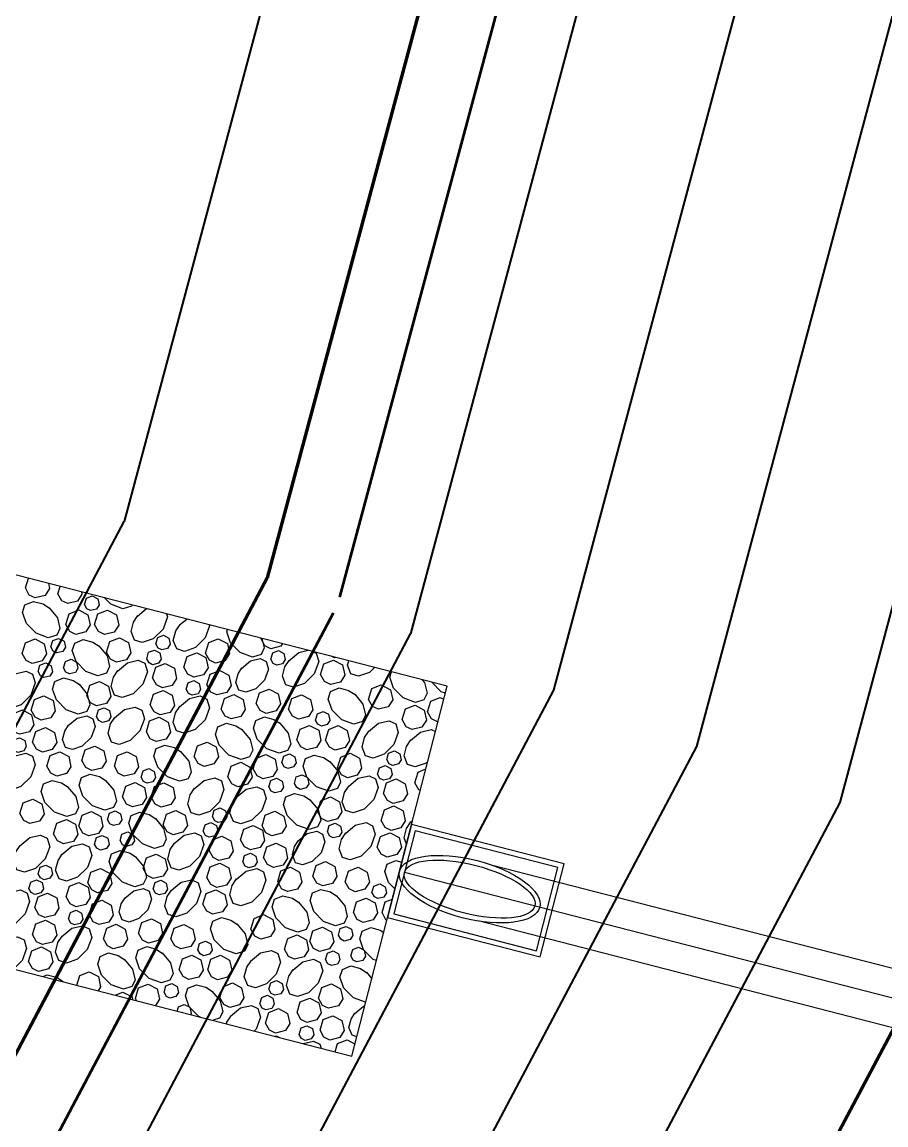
# Model space of a CAD drawing. Header units: feet. Extents: x 10084 to 13321, y 3329 to 8503.
# Drawn here: x 10661.24 to 10683.84, y 6608.97 to 6637.84 of the extents above; entities that cross this region are included whole.
import ezdxf

# ---------------------------------------------------------------- set-up
doc = ezdxf.new("R2010")
doc.units = ezdxf.units.FT
doc.header["$LTSCALE"] = 40
doc.header["$MEASUREMENT"] = 0
doc.linetypes.add('CENTERX2', pattern=[4, 2.5, -0.5, 0.5, -0.5])
doc.linetypes.add('DGN Style 3', pattern=[204.068222, 145.763016, -58.305206])
for name, color, linetype in [('INLET', 4, 'Continuous'), ('Level 1', 7, 'Continuous'), ('STORM', 2, 'Continuous'), ('storm CL', 7, 'CENTERX2')]:
    doc.layers.add(name, color=color, linetype=linetype)

msp = doc.modelspace()

# ---------------------------------------------------------------- linework, layer by layer
at = {"layer": 'INLET', "color": 5, "flags": 128}
for points in [[(10675.422, 6615.805), (10671.433, 6616.833), (10670.805, 6614.399), (10674.794, 6613.37)], [(10675.261, 6615.71), (10671.528, 6616.672), (10670.966, 6614.494), (10674.699, 6613.532)]]:
    msp.add_lwpolyline(points, close=True, dxfattribs=at)
at = {"layer": 'INLET', "color": 5}
for major_axis, ratio in [((-1.833, 0.473), 0.408128), ((-1.705, 0.44), 0.36366)]:
    msp.add_ellipse((10672.952, 6615.144), major_axis=major_axis, ratio=ratio, dxfattribs=at)
at = {"layer": 'Level 1', "color": 5, "linetype": 'Continuous', "lineweight": 40}
for p, q in [((10647.299, 6593.334), (10663.909, 6624.764)), ((10654.941, 6590.674), (10671.403, 6621.823)), ((10658.763, 6589.344), (10675.15, 6620.353)), ((10662.584, 6588.014), (10678.897, 6618.882)), ((10666.406, 6586.684), (10682.644, 6617.412))]:
    msp.add_line(p, q, dxfattribs=at)
at = {"layer": 'Level 1', "color": 5, "linetype": 'Continuous', "lineweight": 70}
for p, q in [((10651.12, 6592.004), (10667.656, 6623.294)), ((10670.227, 6585.354), (10686.391, 6615.941))]:
    msp.add_line(p, q, dxfattribs=at)
at = {"layer": 'Level 1', "color": 5, "linetype": 'DGN Style 3', "lineweight": 53}
msp.add_line((10652.853, 6591.088), (10669.389, 6622.378), dxfattribs=at)
at = {"layer": 'Level 1', "color": 5, "linetype": 'Continuous', "lineweight": 40, "flags": 128}
for points in [[(10682.644, 6617.412), (10694.439, 6661.434), (10699.866, 6690.961), (10707.614, 6746.626)], [(10674.913, 6665.837), (10663.909, 6624.764)], [(10682.724, 6664.076), (10671.403, 6621.823)], [(10675.15, 6620.353), (10686.629, 6663.195)], [(10678.897, 6618.882), (10690.534, 6662.315)]]:
    msp.add_lwpolyline(points, dxfattribs=at)
at = {"layer": 'Level 1', "color": 5, "linetype": 'Continuous', "lineweight": 70, "flags": 128}
msp.add_lwpolyline([(10678.818, 6664.956), (10667.656, 6623.294)], dxfattribs=at)
at = {"layer": 'Level 1', "color": 5, "linetype": 'DGN Style 3', "lineweight": 53, "flags": 128}
msp.add_lwpolyline([(10680.712, 6664.449), (10669.549, 6622.787)], dxfattribs=at)
at = {"layer": 'STORM', "color": 5}
for p, q in [((10692.393, 6610.906), (10673.581, 6615.756)), ((10692.004, 6609.457), (10673.207, 6614.303))]:
    msp.add_line(p, q, dxfattribs=at)
at = {"layer": 'STORM', "color": 5, "flags": 128}
msp.add_lwpolyline([(10653, 6625.45), (10650.504, 6615.766), (10669.871, 6610.774), (10672.367, 6620.458)], close=True, dxfattribs=at)
for points in [[(10661.326, 6623.028), (10661.404, 6623.283)], [(10661.928, 6623.149), (10661.957, 6623.014), (10661.843, 6622.831), (10661.585, 6622.767), (10661.429, 6622.843), (10661.326, 6623.028)], [(10662.173, 6622.878), (10662.232, 6623.07)], [(10662.791, 6622.926), (10662.805, 6622.864), (10662.69, 6622.681), (10662.433, 6622.617), (10662.276, 6622.693), (10662.173, 6622.878)], [(10662.874, 6622.592), (10662.925, 6622.76), (10663.076, 6622.819), (10663.218, 6622.743), (10663.253, 6622.584), (10663.185, 6622.474), (10663.03, 6622.436), (10662.936, 6622.481), (10662.874, 6622.592)], [(10664.118, 6622.584), (10664.103, 6622.553), (10663.879, 6622.485), (10663.562, 6622.6), (10663.392, 6622.771)], [(10661.946, 6622.508), (10662.162, 6622.248), (10662.228, 6621.966), (10662.147, 6621.795), (10661.923, 6621.726), (10661.605, 6621.841), (10661.352, 6622.097), (10661.252, 6622.383), (10661.314, 6622.584), (10661.539, 6622.674), (10661.788, 6622.61), (10661.958, 6622.499)], [(10664.261, 6622.291), (10664.496, 6622.487)], [(10662.387, 6622.074), (10662.472, 6622.354), (10662.722, 6622.452), (10662.96, 6622.326), (10663.019, 6622.06), (10662.904, 6621.878), (10662.646, 6621.813), (10662.49, 6621.889), (10662.387, 6622.074)], [(10663.136, 6622.07), (10663.221, 6622.349), (10663.471, 6622.448), (10663.709, 6622.322), (10663.767, 6622.056), (10663.653, 6621.873), (10663.395, 6621.809), (10663.239, 6621.885), (10663.136, 6622.07)], [(10665.017, 6622.352), (10665.043, 6622.268), (10664.928, 6621.95), (10664.672, 6621.697), (10664.385, 6621.597), (10664.185, 6621.66), (10664.095, 6621.884), (10664.159, 6622.133), (10664.271, 6622.303)], [(10665.363, 6622.061), (10665.548, 6622.215)], [(10666.137, 6622.064), (10666.145, 6622.038), (10666.03, 6621.72), (10665.774, 6621.467), (10665.487, 6621.367), (10665.287, 6621.43), (10665.197, 6621.654), (10665.261, 6621.903), (10665.372, 6622.073)], [(10667.515, 6621.708), (10667.574, 6621.46), (10667.492, 6621.289), (10667.268, 6621.22), (10666.95, 6621.335), (10666.697, 6621.591), (10666.598, 6621.878), (10666.617, 6621.94)], [(10661.244, 6621.315), (10661.329, 6621.594), (10661.579, 6621.692), (10661.817, 6621.566), (10661.876, 6621.301), (10661.761, 6621.118), (10661.503, 6621.054), (10661.347, 6621.13), (10661.244, 6621.315)], [(10661.994, 6621.483), (10662.045, 6621.65), (10662.195, 6621.709), (10662.337, 6621.633), (10662.373, 6621.474), (10662.304, 6621.365), (10662.149, 6621.326), (10662.056, 6621.372), (10661.994, 6621.483)], [(10663.247, 6621.511), (10663.463, 6621.252), (10663.53, 6620.969), (10663.448, 6620.798), (10663.224, 6620.729), (10662.906, 6620.844), (10662.653, 6621.1), (10662.553, 6621.387), (10662.616, 6621.587), (10662.84, 6621.678), (10663.089, 6621.613), (10663.259, 6621.502)], [(10663.451, 6621.346), (10663.537, 6621.625), (10663.787, 6621.723), (10664.025, 6621.598), (10664.083, 6621.332), (10663.969, 6621.149), (10663.711, 6621.085), (10663.555, 6621.161), (10663.452, 6621.346)], [(10664.738, 6621.561), (10664.789, 6621.729), (10664.94, 6621.788), (10665.082, 6621.712), (10665.117, 6621.553), (10665.049, 6621.443), (10664.894, 6621.404), (10664.8, 6621.45), (10664.738, 6621.561)], [(10666.038, 6621.322), (10666.123, 6621.602), (10666.374, 6621.7), (10666.612, 6621.574), (10666.67, 6621.308), (10666.555, 6621.125), (10666.298, 6621.061), (10666.142, 6621.137), (10666.038, 6621.322)], [(10667.491, 6621.697), (10667.496, 6621.713)], [(10668.052, 6621.57), (10668.008, 6621.5), (10667.751, 6621.436), (10667.595, 6621.512), (10667.492, 6621.697)], [(10664.5, 6621.176), (10664.551, 6621.343), (10664.701, 6621.402), (10664.843, 6621.327), (10664.879, 6621.167), (10664.81, 6621.058), (10664.655, 6621.019), (10664.562, 6621.065), (10664.5, 6621.176)], [(10665.473, 6620.952), (10665.559, 6621.232), (10665.809, 6621.33), (10666.046, 6621.204), (10666.105, 6620.938), (10665.991, 6620.756), (10665.733, 6620.692), (10665.577, 6620.768), (10665.474, 6620.952)], [(10667.748, 6621.161), (10667.799, 6621.328), (10667.949, 6621.387), (10668.091, 6621.312), (10668.127, 6621.152), (10668.058, 6621.043), (10667.903, 6621.004), (10667.809, 6621.05), (10667.748, 6621.161)], [(10668.837, 6621.368), (10668.932, 6621.323), (10669.001, 6621.099), (10668.886, 6620.781), (10668.63, 6620.527), (10668.344, 6620.428), (10668.143, 6620.49), (10668.053, 6620.715), (10668.117, 6620.963), (10668.228, 6621.133)], [(10668.219, 6621.121), (10668.479, 6621.338), (10668.727, 6621.396)], [(10661.656, 6620.841), (10661.708, 6621.009), (10661.858, 6621.068), (10662, 6620.992), (10662.035, 6620.833), (10661.967, 6620.723), (10661.812, 6620.685), (10661.718, 6620.73), (10661.656, 6620.841)], [(10662.322, 6620.935), (10662.373, 6621.103), (10662.523, 6621.162), (10662.666, 6621.086), (10662.701, 6620.927), (10662.633, 6620.817), (10662.478, 6620.779), (10662.384, 6620.824), (10662.322, 6620.935)], [(10663.736, 6620.854), (10663.996, 6621.07), (10664.279, 6621.137), (10664.45, 6621.055), (10664.519, 6620.831), (10664.403, 6620.513), (10664.148, 6620.26), (10663.861, 6620.16), (10663.661, 6620.223), (10663.57, 6620.447), (10663.635, 6620.696), (10663.746, 6620.865)], [(10664.653, 6620.673), (10664.738, 6620.953), (10664.988, 6621.051), (10665.226, 6620.925), (10665.284, 6620.659), (10665.17, 6620.476), (10664.912, 6620.412), (10664.756, 6620.488), (10664.653, 6620.673)], [(10666.982, 6620.922), (10667.216, 6621.117), (10667.47, 6621.177), (10667.624, 6621.104), (10667.686, 6620.902), (10667.583, 6620.616), (10667.352, 6620.388), (10667.094, 6620.298), (10666.914, 6620.354), (10666.832, 6620.556), (10666.89, 6620.78), (10666.991, 6620.933)], [(10669.052, 6620.761), (10669.137, 6621.041), (10669.388, 6621.139), (10669.625, 6621.013), (10669.684, 6620.747), (10669.569, 6620.564), (10669.311, 6620.5), (10669.155, 6620.576), (10669.052, 6620.761)], [(10669.453, 6621.209), (10669.415, 6621.2), (10669.332, 6621.24)], [(10670.464, 6620.948), (10670.332, 6620.818), (10670.046, 6620.718), (10669.846, 6620.78), (10669.755, 6621.005), (10669.786, 6621.123)], [(10660.801, 6620.566), (10661.062, 6620.783), (10661.344, 6620.849), (10661.515, 6620.767), (10661.584, 6620.544), (10661.469, 6620.225), (10661.213, 6619.972), (10660.926, 6619.873), (10660.726, 6619.935), (10660.635, 6620.16), (10660.7, 6620.408), (10660.811, 6620.578)], [(10666.076, 6620.489), (10666.161, 6620.769), (10666.411, 6620.867), (10666.648, 6620.741), (10666.707, 6620.475), (10666.593, 6620.293), (10666.335, 6620.228), (10666.179, 6620.304), (10666.076, 6620.489)], [(10671.711, 6620.627), (10671.771, 6620.555), (10671.837, 6620.273), (10671.756, 6620.102), (10671.532, 6620.033), (10671.214, 6620.148), (10670.96, 6620.404), (10670.861, 6620.69), (10670.906, 6620.834)], [(10662.73, 6620.507), (10662.946, 6620.247), (10663.012, 6619.965), (10662.931, 6619.794), (10662.707, 6619.725), (10662.389, 6619.84), (10662.136, 6620.096), (10662.036, 6620.383), (10662.098, 6620.583), (10662.323, 6620.673), (10662.572, 6620.609), (10662.741, 6620.498)], [(10662.93, 6620.202), (10663.015, 6620.481), (10663.266, 6620.58), (10663.503, 6620.454), (10663.562, 6620.188), (10663.447, 6620.005), (10663.189, 6619.941), (10663.033, 6620.017), (10662.93, 6620.202)], [(10665.532, 6620.377), (10665.584, 6620.544), (10665.734, 6620.603), (10665.877, 6620.528), (10665.912, 6620.368), (10665.843, 6620.259), (10665.688, 6620.22), (10665.595, 6620.266), (10665.533, 6620.377)], [(10670.305, 6620.112), (10670.39, 6620.392), (10670.64, 6620.49), (10670.878, 6620.364), (10670.937, 6620.098), (10670.822, 6619.916), (10670.564, 6619.851), (10670.408, 6619.927), (10670.305, 6620.112)], [(10672.319, 6620.273), (10672.208, 6620.313), (10671.961, 6620.562)], [(10661.477, 6619.827), (10661.562, 6620.107), (10661.812, 6620.205), (10662.05, 6620.079), (10662.109, 6619.813), (10661.994, 6619.631), (10661.736, 6619.566), (10661.58, 6619.643), (10661.477, 6619.827)], [(10664.594, 6619.966), (10664.68, 6620.245), (10664.93, 6620.343), (10665.167, 6620.218), (10665.226, 6619.952), (10665.112, 6619.769), (10664.854, 6619.705), (10664.698, 6619.781), (10664.594, 6619.966)], [(10665.36, 6619.917), (10665.62, 6620.133), (10665.902, 6620.2), (10666.073, 6620.118), (10666.142, 6619.894), (10666.027, 6619.576), (10665.771, 6619.323), (10665.484, 6619.223), (10665.284, 6619.286), (10665.194, 6619.51), (10665.258, 6619.759), (10665.369, 6619.928)], [(10666.449, 6619.858), (10666.534, 6620.138), (10666.784, 6620.236), (10667.022, 6620.11), (10667.08, 6619.844), (10666.966, 6619.662), (10666.708, 6619.598), (10666.552, 6619.673), (10666.449, 6619.859)], [(10667.367, 6620.005), (10667.453, 6620.285), (10667.703, 6620.383), (10667.94, 6620.257), (10667.999, 6619.991), (10667.885, 6619.809), (10667.627, 6619.745), (10667.471, 6619.821), (10667.368, 6620.005)], [(10668.215, 6619.855), (10668.3, 6620.135), (10668.55, 6620.233), (10668.788, 6620.107), (10668.847, 6619.841), (10668.732, 6619.659), (10668.474, 6619.594), (10668.318, 6619.671), (10668.215, 6619.855)], [(10669.944, 6620.244), (10670.16, 6619.984), (10670.226, 6619.702), (10670.145, 6619.531), (10669.921, 6619.462), (10669.603, 6619.577), (10669.35, 6619.833), (10669.25, 6620.12), (10669.312, 6620.32), (10669.537, 6620.41), (10669.785, 6620.346), (10669.955, 6620.235)], [(10663.186, 6619.666), (10663.238, 6619.834), (10663.388, 6619.892), (10663.53, 6619.817), (10663.565, 6619.657), (10663.497, 6619.548), (10663.342, 6619.509), (10663.248, 6619.555), (10663.187, 6619.666)], [(10663.658, 6619.627), (10663.917, 6619.843), (10664.2, 6619.909), (10664.371, 6619.828), (10664.44, 6619.604), (10664.325, 6619.286), (10664.069, 6619.033), (10663.782, 6618.933), (10663.582, 6618.995), (10663.491, 6619.22), (10663.556, 6619.468), (10663.667, 6619.638)], [(10671.187, 6619.581), (10671.272, 6619.861), (10671.522, 6619.959), (10671.76, 6619.833), (10671.818, 6619.567), (10671.704, 6619.385), (10671.446, 6619.32), (10671.29, 6619.396), (10671.187, 6619.581)], [(10671.847, 6619.787), (10671.932, 6620.066), (10672.182, 6620.164), (10672.278, 6620.114)], [(10660.912, 6619.458), (10660.997, 6619.737), (10661.248, 6619.835), (10661.485, 6619.71), (10661.544, 6619.444), (10661.43, 6619.261), (10661.172, 6619.197), (10661.015, 6619.273), (10660.913, 6619.458)], [(10662.446, 6619.424), (10662.68, 6619.619), (10662.934, 6619.678), (10663.088, 6619.605), (10663.15, 6619.404), (10663.047, 6619.117), (10662.816, 6618.889), (10662.558, 6618.8), (10662.378, 6618.856), (10662.297, 6619.058), (10662.354, 6619.282), (10662.455, 6619.435)], [(10664.491, 6619.266), (10664.576, 6619.546), (10664.826, 6619.644), (10665.064, 6619.518), (10665.122, 6619.252), (10665.008, 6619.07), (10664.75, 6619.005), (10664.594, 6619.081), (10664.491, 6619.266)], [(10667.987, 6619.486), (10668.204, 6619.225), (10668.27, 6618.943), (10668.189, 6618.772), (10667.965, 6618.703), (10667.647, 6618.818), (10667.393, 6619.074), (10667.294, 6619.361), (10667.356, 6619.561), (10667.581, 6619.652), (10667.829, 6619.587), (10667.999, 6619.476)], [(10668.916, 6619.57), (10668.967, 6619.737), (10669.117, 6619.796), (10669.26, 6619.721), (10669.295, 6619.561), (10669.226, 6619.452), (10669.072, 6619.413), (10668.978, 6619.459), (10668.916, 6619.57)], [(10672.128, 6619.531), (10672.106, 6619.526), (10671.95, 6619.602), (10671.847, 6619.787)], [(10661.514, 6618.995), (10661.599, 6619.274), (10661.85, 6619.372), (10662.087, 6619.247), (10662.146, 6618.981), (10662.031, 6618.798), (10661.773, 6618.734), (10661.617, 6618.81), (10661.514, 6618.995)], [(10666.993, 6619.32), (10667.209, 6619.06), (10667.276, 6618.778), (10667.194, 6618.607), (10666.97, 6618.538), (10666.652, 6618.653), (10666.399, 6618.909), (10666.3, 6619.196), (10666.362, 6619.396), (10666.586, 6619.486), (10666.835, 6619.422), (10667.005, 6619.311)], [(10668.428, 6619.052), (10668.514, 6619.331), (10668.764, 6619.429), (10669.002, 6619.304), (10669.06, 6619.038), (10668.946, 6618.855), (10668.688, 6618.791), (10668.532, 6618.867), (10668.429, 6619.052)], [(10669.177, 6619.047), (10669.263, 6619.327), (10669.513, 6619.425), (10669.75, 6619.299), (10669.809, 6619.033), (10669.694, 6618.851), (10669.436, 6618.786), (10669.281, 6618.862), (10669.177, 6619.047)], [(10670.302, 6619.268), (10670.562, 6619.485), (10670.845, 6619.551), (10671.016, 6619.47), (10671.085, 6619.245), (10670.97, 6618.928), (10670.714, 6618.674), (10670.427, 6618.575), (10670.227, 6618.637), (10670.136, 6618.862), (10670.201, 6619.11), (10670.312, 6619.28)], [(10671.404, 6619.038), (10671.665, 6619.255), (10671.947, 6619.321), (10672.06, 6619.267)], [(10660.971, 6618.882), (10661.022, 6619.05), (10661.173, 6619.109), (10661.315, 6619.033), (10661.35, 6618.874), (10661.282, 6618.764), (10661.127, 6618.725), (10661.033, 6618.771), (10660.972, 6618.882)], [(10671.859, 6618.487), (10671.816, 6618.444), (10671.529, 6618.345), (10671.329, 6618.407), (10671.238, 6618.632), (10671.302, 6618.88), (10671.414, 6619.05)], [(10661.887, 6618.364), (10661.972, 6618.643), (10662.223, 6618.741), (10662.46, 6618.616), (10662.519, 6618.35), (10662.404, 6618.167), (10662.147, 6618.103), (10661.991, 6618.179), (10661.888, 6618.364)], [(10662.806, 6618.511), (10662.891, 6618.79), (10663.142, 6618.888), (10663.379, 6618.763), (10663.438, 6618.497), (10663.323, 6618.314), (10663.066, 6618.25), (10662.909, 6618.326), (10662.806, 6618.511)], [(10663.654, 6618.361), (10663.739, 6618.64), (10663.989, 6618.738), (10664.226, 6618.613), (10664.285, 6618.347), (10664.171, 6618.164), (10663.913, 6618.1), (10663.757, 6618.176), (10663.654, 6618.361)], [(10665.382, 6618.749), (10665.599, 6618.49), (10665.665, 6618.207), (10665.584, 6618.036), (10665.36, 6617.967), (10665.042, 6618.082), (10664.789, 6618.338), (10664.689, 6618.625), (10664.751, 6618.825), (10664.976, 6618.916), (10665.224, 6618.851), (10665.394, 6618.74)], [(10665.744, 6618.618), (10665.829, 6618.897), (10666.079, 6618.995), (10666.317, 6618.869), (10666.375, 6618.604), (10666.261, 6618.421), (10666.003, 6618.356), (10665.847, 6618.433), (10665.744, 6618.618)], [(10670.78, 6618.538), (10670.831, 6618.706), (10670.981, 6618.765), (10671.124, 6618.69), (10671.159, 6618.53), (10671.09, 6618.42), (10670.935, 6618.382), (10670.842, 6618.427), (10670.78, 6618.538)], [(10660.799, 6618.422), (10661.058, 6618.638), (10661.341, 6618.705), (10661.512, 6618.624), (10661.581, 6618.399), (10661.466, 6618.081), (10661.21, 6617.828), (10660.923, 6617.729), (10660.723, 6617.791), (10660.632, 6618.015), (10660.697, 6618.264), (10660.808, 6618.434)], [(10666.625, 6618.086), (10666.71, 6618.366), (10666.961, 6618.464), (10667.198, 6618.338), (10667.257, 6618.072), (10667.142, 6617.89), (10666.885, 6617.825), (10666.729, 6617.901), (10666.626, 6618.086)], [(10667.286, 6618.292), (10667.371, 6618.572), (10667.621, 6618.67), (10667.859, 6618.544), (10667.917, 6618.278), (10667.802, 6618.095), (10667.545, 6618.031), (10667.389, 6618.107), (10667.286, 6618.292)], [(10668.035, 6618.46), (10668.086, 6618.628), (10668.237, 6618.687), (10668.379, 6618.611), (10668.414, 6618.452), (10668.345, 6618.342), (10668.191, 6618.303), (10668.097, 6618.349), (10668.035, 6618.46)], [(10669.289, 6618.489), (10669.505, 6618.229), (10669.571, 6617.947), (10669.49, 6617.776), (10669.266, 6617.707), (10668.948, 6617.822), (10668.695, 6618.078), (10668.595, 6618.364), (10668.657, 6618.564), (10668.882, 6618.655), (10669.13, 6618.591), (10669.3, 6618.479)], [(10669.493, 6618.323), (10669.579, 6618.603), (10669.829, 6618.701), (10670.066, 6618.575), (10670.125, 6618.309), (10670.011, 6618.127), (10669.753, 6618.062), (10669.597, 6618.138), (10669.494, 6618.323)], [(10663.426, 6617.991), (10663.642, 6617.731), (10663.709, 6617.449), (10663.628, 6617.277), (10663.403, 6617.209), (10663.085, 6617.324), (10662.832, 6617.58), (10662.733, 6617.866), (10662.795, 6618.066), (10663.019, 6618.157), (10663.268, 6618.093), (10663.438, 6617.981)], [(10664.355, 6618.075), (10664.406, 6618.243), (10664.556, 6618.301), (10664.699, 6618.226), (10664.734, 6618.066), (10664.665, 6617.957), (10664.51, 6617.918), (10664.417, 6617.964), (10664.355, 6618.075)], [(10670.541, 6618.153), (10670.592, 6618.321), (10670.743, 6618.38), (10670.885, 6618.305), (10670.92, 6618.145), (10670.852, 6618.035), (10670.697, 6617.997), (10670.603, 6618.042), (10670.541, 6618.153)], [(10671.515, 6617.93), (10671.601, 6618.209), (10671.808, 6618.291)], [(10662.432, 6617.825), (10662.648, 6617.565), (10662.714, 6617.283), (10662.633, 6617.112), (10662.409, 6617.043), (10662.091, 6617.158), (10661.838, 6617.414), (10661.738, 6617.701), (10661.8, 6617.901), (10662.025, 6617.992), (10662.274, 6617.927), (10662.443, 6617.816)], [(10663.867, 6617.557), (10663.952, 6617.836), (10664.202, 6617.935), (10664.44, 6617.809), (10664.499, 6617.543), (10664.384, 6617.36), (10664.126, 6617.296), (10663.97, 6617.372), (10663.867, 6617.557)], [(10664.616, 6617.553), (10664.701, 6617.832), (10664.951, 6617.93), (10665.189, 6617.805), (10665.248, 6617.538), (10665.133, 6617.356), (10664.875, 6617.292), (10664.719, 6617.368), (10664.616, 6617.553)], [(10665.741, 6617.774), (10666.001, 6617.99), (10666.283, 6618.056), (10666.455, 6617.975), (10666.523, 6617.751), (10666.408, 6617.433), (10666.153, 6617.18), (10665.866, 6617.08), (10665.666, 6617.142), (10665.575, 6617.367), (10665.639, 6617.615), (10665.751, 6617.785)], [(10667.698, 6617.819), (10667.749, 6617.986), (10667.899, 6618.045), (10668.042, 6617.97), (10668.077, 6617.81), (10668.008, 6617.701), (10667.854, 6617.662), (10667.76, 6617.708), (10667.698, 6617.819)], [(10668.364, 6617.913), (10668.415, 6618.08), (10668.565, 6618.139), (10668.708, 6618.064), (10668.743, 6617.904), (10668.674, 6617.794), (10668.52, 6617.756), (10668.426, 6617.801), (10668.364, 6617.912)], [(10669.778, 6617.831), (10670.038, 6618.048), (10670.32, 6618.114), (10670.491, 6618.033), (10670.56, 6617.809), (10670.445, 6617.491), (10670.189, 6617.238), (10669.903, 6617.138), (10669.703, 6617.2), (10669.612, 6617.425), (10669.676, 6617.673), (10669.788, 6617.843)], [(10670.694, 6617.651), (10670.779, 6617.93), (10671.03, 6618.028), (10671.267, 6617.902), (10671.326, 6617.636), (10671.211, 6617.454), (10670.954, 6617.39), (10670.798, 6617.466), (10670.694, 6617.65)], [(10671.662, 6617.724), (10671.618, 6617.745), (10671.515, 6617.93)], [(10666.843, 6617.544), (10667.103, 6617.76), (10667.385, 6617.826), (10667.557, 6617.745), (10667.625, 6617.521), (10667.51, 6617.203), (10667.254, 6616.95), (10666.968, 6616.85), (10666.768, 6616.912), (10666.677, 6617.137), (10666.741, 6617.386), (10666.853, 6617.555)], [(10668.771, 6617.485), (10668.988, 6617.225), (10669.054, 6616.943), (10668.973, 6616.772), (10668.749, 6616.703), (10668.431, 6616.818), (10668.177, 6617.074), (10668.078, 6617.36), (10668.14, 6617.56), (10668.365, 6617.651), (10668.613, 6617.587), (10668.783, 6617.475)], [(10661.182, 6617.123), (10661.267, 6617.402), (10661.518, 6617.5), (10661.755, 6617.375), (10661.814, 6617.109), (10661.699, 6616.926), (10661.442, 6616.862), (10661.285, 6616.938), (10661.182, 6617.123)], [(10668.972, 6617.179), (10669.057, 6617.459), (10669.307, 6617.557), (10669.545, 6617.431), (10669.603, 6617.165), (10669.489, 6616.983), (10669.231, 6616.918), (10669.075, 6616.994), (10668.972, 6617.179)], [(10670.636, 6616.943), (10670.721, 6617.223), (10670.971, 6617.321), (10671.209, 6617.195), (10671.268, 6616.929), (10671.153, 6616.747), (10670.895, 6616.682), (10670.739, 6616.758), (10670.636, 6616.943)], [(10662.724, 6616.797), (10662.809, 6617.077), (10663.06, 6617.175), (10663.297, 6617.049), (10663.356, 6616.783), (10663.241, 6616.6), (10662.984, 6616.536), (10662.828, 6616.612), (10662.724, 6616.797)], [(10663.474, 6616.965), (10663.525, 6617.133), (10663.675, 6617.192), (10663.818, 6617.116), (10663.853, 6616.957), (10663.784, 6616.847), (10663.629, 6616.809), (10663.536, 6616.854), (10663.474, 6616.965)], [(10664.727, 6616.994), (10664.944, 6616.734), (10665.01, 6616.452), (10664.929, 6616.281), (10664.705, 6616.212), (10664.387, 6616.327), (10664.133, 6616.583), (10664.034, 6616.87), (10664.096, 6617.07), (10664.321, 6617.16), (10664.569, 6617.096), (10664.739, 6616.984)], [(10664.932, 6616.828), (10665.017, 6617.108), (10665.267, 6617.206), (10665.505, 6617.08), (10665.564, 6616.814), (10665.449, 6616.632), (10665.191, 6616.567), (10665.035, 6616.643), (10664.932, 6616.828)], [(10666.219, 6617.044), (10666.27, 6617.211), (10666.42, 6617.27), (10666.562, 6617.195), (10666.598, 6617.035), (10666.529, 6616.926), (10666.374, 6616.887), (10666.281, 6616.933), (10666.219, 6617.044)], [(10667.519, 6616.805), (10667.604, 6617.084), (10667.854, 6617.182), (10668.092, 6617.057), (10668.15, 6616.791), (10668.036, 6616.608), (10667.778, 6616.544), (10667.622, 6616.62), (10667.519, 6616.805)], [(10662.064, 6616.592), (10662.149, 6616.871), (10662.399, 6616.969), (10662.637, 6616.843), (10662.696, 6616.578), (10662.581, 6616.395), (10662.323, 6616.331), (10662.167, 6616.407), (10662.064, 6616.592)], [(10665.98, 6616.659), (10666.031, 6616.826), (10666.181, 6616.885), (10666.324, 6616.81), (10666.359, 6616.65), (10666.29, 6616.541), (10666.136, 6616.502), (10666.042, 6616.548), (10665.98, 6616.659)], [(10666.954, 6616.435), (10667.039, 6616.715), (10667.289, 6616.813), (10667.527, 6616.687), (10667.585, 6616.421), (10667.471, 6616.238), (10667.213, 6616.174), (10667.057, 6616.25), (10666.954, 6616.435)], [(10669.228, 6616.643), (10669.279, 6616.811), (10669.43, 6616.87), (10669.572, 6616.794), (10669.607, 6616.635), (10669.538, 6616.525), (10669.384, 6616.487), (10669.29, 6616.533), (10669.228, 6616.643)], [(10669.699, 6616.604), (10669.959, 6616.82), (10670.241, 6616.887), (10670.412, 6616.805), (10670.481, 6616.581), (10670.366, 6616.263), (10670.11, 6616.01), (10669.824, 6615.91), (10669.624, 6615.973), (10669.533, 6616.197), (10669.597, 6616.446), (10669.709, 6616.616)], [(10671.301, 6616.324), (10671.235, 6616.488), (10671.3, 6616.736), (10671.411, 6616.906)], [(10671.402, 6616.894), (10671.461, 6616.944)], [(10661.18, 6616.279), (10661.44, 6616.495), (10661.722, 6616.561), (10661.893, 6616.48), (10661.962, 6616.256), (10661.847, 6615.938), (10661.591, 6615.685), (10661.304, 6615.585), (10661.104, 6615.647), (10661.014, 6615.872), (10661.078, 6616.121), (10661.19, 6616.29)], [(10663.137, 6616.324), (10663.188, 6616.492), (10663.338, 6616.551), (10663.48, 6616.475), (10663.516, 6616.315), (10663.447, 6616.206), (10663.292, 6616.167), (10663.199, 6616.213), (10663.137, 6616.324)], [(10663.802, 6616.418), (10663.854, 6616.585), (10664.004, 6616.644), (10664.146, 6616.569), (10664.182, 6616.409), (10664.113, 6616.3), (10663.958, 6616.261), (10663.864, 6616.307), (10663.803, 6616.418)], [(10665.217, 6616.337), (10665.477, 6616.553), (10665.759, 6616.619), (10665.93, 6616.538), (10665.999, 6616.314), (10665.884, 6615.996), (10665.628, 6615.743), (10665.341, 6615.643), (10665.141, 6615.705), (10665.05, 6615.93), (10665.115, 6616.178), (10665.226, 6616.348)], [(10666.133, 6616.156), (10666.218, 6616.435), (10666.468, 6616.533), (10666.706, 6616.408), (10666.765, 6616.142), (10666.65, 6615.959), (10666.392, 6615.895), (10666.236, 6615.971), (10666.133, 6616.156)], [(10668.462, 6616.405), (10668.696, 6616.6), (10668.95, 6616.659), (10669.104, 6616.586), (10669.166, 6616.385), (10669.063, 6616.098), (10668.833, 6615.87), (10668.574, 6615.781), (10668.394, 6615.837), (10668.313, 6616.039), (10668.371, 6616.263), (10668.471, 6616.416)], [(10670.532, 6616.243), (10670.618, 6616.523), (10670.868, 6616.621), (10671.105, 6616.495), (10671.164, 6616.23), (10671.05, 6616.047), (10670.792, 6615.983), (10670.636, 6616.059), (10670.532, 6616.244)], [(10662.282, 6616.049), (10662.542, 6616.265), (10662.824, 6616.331), (10662.995, 6616.25), (10663.064, 6616.026), (10662.949, 6615.708), (10662.693, 6615.455), (10662.406, 6615.355), (10662.206, 6615.417), (10662.116, 6615.642), (10662.18, 6615.891), (10662.291, 6616.06)], [(10664.21, 6615.99), (10664.426, 6615.73), (10664.493, 6615.448), (10664.411, 6615.277), (10664.187, 6615.208), (10663.869, 6615.323), (10663.616, 6615.579), (10663.517, 6615.865), (10663.578, 6616.066), (10663.803, 6616.156), (10664.052, 6616.092), (10664.222, 6615.98)], [(10667.556, 6615.972), (10667.641, 6616.252), (10667.891, 6616.35), (10668.129, 6616.224), (10668.188, 6615.958), (10668.073, 6615.775), (10667.815, 6615.711), (10667.659, 6615.787), (10667.556, 6615.972)], [(10664.41, 6615.685), (10664.496, 6615.964), (10664.746, 6616.062), (10664.983, 6615.937), (10665.042, 6615.671), (10664.927, 6615.488), (10664.67, 6615.423), (10664.514, 6615.5), (10664.411, 6615.685)], [(10667.013, 6615.859), (10667.064, 6616.027), (10667.215, 6616.086), (10667.357, 6616.011), (10667.392, 6615.851), (10667.324, 6615.742), (10667.169, 6615.703), (10667.075, 6615.748), (10667.013, 6615.859)], [(10668.848, 6615.488), (10668.933, 6615.767), (10669.183, 6615.866), (10669.421, 6615.74), (10669.479, 6615.474), (10669.365, 6615.291), (10669.107, 6615.227), (10668.951, 6615.303), (10668.848, 6615.488)], [(10670.998, 6615.146), (10670.83, 6615.316), (10670.731, 6615.602), (10670.793, 6615.802), (10671.018, 6615.893), (10671.18, 6615.851)], [(10661.657, 6615.549), (10661.709, 6615.717), (10661.859, 6615.775), (10662.001, 6615.7), (10662.037, 6615.54), (10661.968, 6615.431), (10661.813, 6615.392), (10661.719, 6615.438), (10661.657, 6615.549)], [(10662.957, 6615.31), (10663.042, 6615.59), (10663.293, 6615.688), (10663.531, 6615.562), (10663.589, 6615.296), (10663.474, 6615.113), (10663.217, 6615.049), (10663.061, 6615.125), (10662.957, 6615.31)], [(10666.075, 6615.448), (10666.16, 6615.728), (10666.41, 6615.826), (10666.648, 6615.7), (10666.707, 6615.434), (10666.592, 6615.252), (10666.334, 6615.188), (10666.178, 6615.264), (10666.075, 6615.448)], [(10666.84, 6615.4), (10667.1, 6615.616), (10667.383, 6615.682), (10667.554, 6615.601), (10667.622, 6615.377), (10667.507, 6615.059), (10667.251, 6614.806), (10666.965, 6614.706), (10666.765, 6614.768), (10666.674, 6614.993), (10666.738, 6615.241), (10666.85, 6615.411)], [(10667.929, 6615.341), (10668.014, 6615.621), (10668.264, 6615.719), (10668.502, 6615.593), (10668.561, 6615.327), (10668.446, 6615.145), (10668.188, 6615.08), (10668.032, 6615.156), (10667.929, 6615.341)], [(10669.695, 6615.338), (10669.78, 6615.618), (10670.031, 6615.716), (10670.268, 6615.59), (10670.327, 6615.324), (10670.212, 6615.141), (10669.954, 6615.077), (10669.798, 6615.153), (10669.695, 6615.338)], [(10661.419, 6615.164), (10661.47, 6615.331), (10661.62, 6615.39), (10661.762, 6615.315), (10661.798, 6615.155), (10661.729, 6615.046), (10661.574, 6615.007), (10661.481, 6615.053), (10661.419, 6615.164)], [(10662.392, 6614.94), (10662.478, 6615.22), (10662.728, 6615.318), (10662.966, 6615.192), (10663.024, 6614.926), (10662.91, 6614.744), (10662.652, 6614.679), (10662.496, 6614.756), (10662.393, 6614.94)], [(10664.667, 6615.149), (10664.718, 6615.316), (10664.868, 6615.375), (10665.01, 6615.3), (10665.046, 6615.14), (10664.977, 6615.031), (10664.823, 6614.992), (10664.729, 6615.038), (10664.667, 6615.149)], [(10665.138, 6615.109), (10665.398, 6615.325), (10665.68, 6615.392), (10665.851, 6615.311), (10665.92, 6615.086), (10665.805, 6614.768), (10665.549, 6614.515), (10665.263, 6614.416), (10665.062, 6614.478), (10664.972, 6614.702), (10665.036, 6614.951), (10665.147, 6615.121)], [(10670.396, 6615.052), (10670.447, 6615.22), (10670.598, 6615.279), (10670.74, 6615.204), (10670.775, 6615.044), (10670.707, 6614.934), (10670.552, 6614.896), (10670.458, 6614.941), (10670.397, 6615.052)], [(10660.655, 6614.842), (10660.915, 6615.058), (10661.198, 6615.124), (10661.369, 6615.043), (10661.437, 6614.819), (10661.322, 6614.501), (10661.067, 6614.248), (10660.78, 6614.148), (10660.58, 6614.211), (10660.489, 6614.435), (10660.553, 6614.684), (10660.665, 6614.854)], [(10661.572, 6614.661), (10661.657, 6614.94), (10661.907, 6615.039), (10662.145, 6614.913), (10662.203, 6614.647), (10662.089, 6614.464), (10661.831, 6614.4), (10661.675, 6614.476), (10661.572, 6614.661)], [(10663.926, 6614.907), (10664.16, 6615.101), (10664.414, 6615.161), (10664.568, 6615.088), (10664.63, 6614.886), (10664.527, 6614.6), (10664.297, 6614.372), (10664.039, 6614.283), (10663.858, 6614.339), (10663.777, 6614.541), (10663.835, 6614.764), (10663.935, 6614.917)], [(10665.971, 6614.749), (10666.056, 6615.028), (10666.307, 6615.127), (10666.544, 6615.001), (10666.603, 6614.735), (10666.488, 6614.552), (10666.23, 6614.488), (10666.074, 6614.564), (10665.971, 6614.749)], [(10669.468, 6614.968), (10669.684, 6614.708), (10669.75, 6614.426), (10669.669, 6614.255), (10669.445, 6614.186), (10669.127, 6614.301), (10668.874, 6614.557), (10668.774, 6614.843), (10668.836, 6615.044), (10669.061, 6615.134), (10669.309, 6615.07), (10669.479, 6614.959)], [(10662.994, 6614.477), (10663.08, 6614.757), (10663.33, 6614.855), (10663.567, 6614.729), (10663.626, 6614.463), (10663.512, 6614.281), (10663.254, 6614.216), (10663.098, 6614.292), (10662.994, 6614.477)], [(10668.473, 6614.803), (10668.69, 6614.543), (10668.756, 6614.26), (10668.675, 6614.089), (10668.451, 6614.021), (10668.133, 6614.136), (10667.88, 6614.392), (10667.78, 6614.678), (10667.842, 6614.878), (10668.067, 6614.969), (10668.315, 6614.905), (10668.485, 6614.793)], [(10669.909, 6614.535), (10669.994, 6614.814), (10670.244, 6614.912), (10670.482, 6614.786), (10670.541, 6614.52), (10670.426, 6614.338), (10670.168, 6614.274), (10670.012, 6614.35), (10669.909, 6614.534)], [(10670.658, 6614.53), (10670.743, 6614.809), (10670.93, 6614.883)], [(10662.452, 6614.365), (10662.503, 6614.532), (10662.653, 6614.591), (10662.796, 6614.516), (10662.831, 6614.356), (10662.762, 6614.247), (10662.607, 6614.208), (10662.514, 6614.254), (10662.452, 6614.365)], [(10666.863, 6614.232), (10667.079, 6613.972), (10667.146, 6613.69), (10667.064, 6613.519), (10666.84, 6613.45), (10666.522, 6613.565), (10666.269, 6613.821), (10666.169, 6614.108), (10666.231, 6614.308), (10666.456, 6614.398), (10666.705, 6614.334), (10666.874, 6614.223)], [(10667.224, 6614.1), (10667.309, 6614.38), (10667.559, 6614.478), (10667.797, 6614.352), (10667.856, 6614.086), (10667.741, 6613.904), (10667.483, 6613.839), (10667.327, 6613.915), (10667.224, 6614.1)], [(10670.788, 6614.332), (10670.761, 6614.345), (10670.658, 6614.53)], [(10661.513, 6613.954), (10661.599, 6614.233), (10661.849, 6614.331), (10662.086, 6614.206), (10662.145, 6613.94), (10662.031, 6613.757), (10661.773, 6613.693), (10661.617, 6613.769), (10661.513, 6613.954)], [(10662.279, 6613.905), (10662.539, 6614.121), (10662.821, 6614.187), (10662.992, 6614.106), (10663.061, 6613.882), (10662.946, 6613.564), (10662.69, 6613.311), (10662.403, 6613.211), (10662.203, 6613.273), (10662.113, 6613.498), (10662.177, 6613.747), (10662.288, 6613.916)], [(10663.368, 6613.846), (10663.453, 6614.126), (10663.703, 6614.224), (10663.941, 6614.098), (10663.999, 6613.832), (10663.885, 6613.65), (10663.627, 6613.585), (10663.471, 6613.662), (10663.368, 6613.846)], [(10664.286, 6613.993), (10664.372, 6614.273), (10664.622, 6614.371), (10664.859, 6614.245), (10664.918, 6613.979), (10664.803, 6613.797), (10664.546, 6613.732), (10664.39, 6613.809), (10664.286, 6613.993)], [(10665.134, 6613.843), (10665.219, 6614.123), (10665.469, 6614.221), (10665.707, 6614.095), (10665.766, 6613.829), (10665.651, 6613.647), (10665.393, 6613.582), (10665.237, 6613.658), (10665.134, 6613.843)], [(10668.766, 6613.775), (10668.851, 6614.054), (10669.101, 6614.152), (10669.339, 6614.027), (10669.398, 6613.761), (10669.283, 6613.578), (10669.025, 6613.514), (10668.869, 6613.59), (10668.766, 6613.775)], [(10669.516, 6613.943), (10669.567, 6614.11), (10669.717, 6614.169), (10669.859, 6614.094), (10669.895, 6613.934), (10669.826, 6613.825), (10669.671, 6613.786), (10669.577, 6613.832), (10669.516, 6613.943)], [(10670.515, 6613.273), (10670.428, 6613.305), (10670.175, 6613.56), (10670.076, 6613.847), (10670.138, 6614.047), (10670.362, 6614.138), (10670.611, 6614.073), (10670.705, 6614.011)], [(10660.577, 6613.614), (10660.836, 6613.831), (10661.119, 6613.897), (10661.29, 6613.816), (10661.359, 6613.592), (10661.244, 6613.274), (10661.023, 6613.055)], [(10668.106, 6613.569), (10668.191, 6613.849), (10668.441, 6613.947), (10668.678, 6613.821), (10668.737, 6613.555), (10668.623, 6613.373), (10668.365, 6613.308), (10668.209, 6613.384), (10668.106, 6613.569)], [(10661.41, 6613.254), (10661.495, 6613.534), (10661.745, 6613.632), (10661.983, 6613.506), (10662.041, 6613.24), (10661.927, 6613.057), (10661.669, 6612.993), (10661.513, 6613.069), (10661.41, 6613.254)], [(10664.906, 6613.473), (10665.123, 6613.213), (10665.189, 6612.931), (10665.108, 6612.76), (10664.884, 6612.691), (10664.566, 6612.806), (10664.312, 6613.062), (10664.213, 6613.349), (10664.275, 6613.549), (10664.5, 6613.64), (10664.748, 6613.575), (10664.918, 6613.464)], [(10665.835, 6613.557), (10665.886, 6613.725), (10666.036, 6613.784), (10666.179, 6613.709), (10666.214, 6613.549), (10666.145, 6613.44), (10665.991, 6613.401), (10665.897, 6613.447), (10665.835, 6613.558)], [(10667.221, 6613.256), (10667.482, 6613.473), (10667.764, 6613.539), (10667.935, 6613.458), (10668.004, 6613.234), (10667.889, 6612.916), (10667.633, 6612.662), (10667.346, 6612.563), (10667.146, 6612.625), (10667.055, 6612.85), (10667.12, 6613.098), (10667.231, 6613.268)], [(10669.844, 6613.395), (10669.895, 6613.563), (10670.046, 6613.622), (10670.188, 6613.546), (10670.223, 6613.387), (10670.155, 6613.277), (10670, 6613.239), (10669.906, 6613.284), (10669.844, 6613.395)], [(10663.912, 6613.308), (10664.129, 6613.048), (10664.195, 6612.766), (10664.113, 6612.595), (10663.889, 6612.526), (10663.572, 6612.641), (10663.318, 6612.897), (10663.219, 6613.183), (10663.281, 6613.384), (10663.505, 6613.474), (10663.754, 6613.41), (10663.924, 6613.298)], [(10665.348, 6613.04), (10665.433, 6613.319), (10665.683, 6613.417), (10665.921, 6613.292), (10665.979, 6613.026), (10665.865, 6612.843), (10665.607, 6612.779), (10665.451, 6612.855), (10665.347, 6613.04)], [(10666.096, 6613.035), (10666.182, 6613.315), (10666.432, 6613.413), (10666.669, 6613.287), (10666.728, 6613.021), (10666.613, 6612.838), (10666.355, 6612.774), (10666.2, 6612.85), (10666.096, 6613.035)], [(10668.323, 6613.026), (10668.583, 6613.243), (10668.866, 6613.309), (10669.037, 6613.228), (10669.106, 6613.004), (10668.99, 6612.686), (10668.735, 6612.432), (10668.448, 6612.333), (10668.248, 6612.395), (10668.157, 6612.62), (10668.222, 6612.868), (10668.333, 6613.038)], [(10669.178, 6613.301), (10669.229, 6613.469), (10669.38, 6613.528), (10669.522, 6613.453), (10669.557, 6613.293), (10669.489, 6613.183), (10669.334, 6613.145), (10669.24, 6613.19), (10669.178, 6613.301)], [(10662.67, 6612.63), (10662.748, 6612.885), (10662.998, 6612.983), (10663.236, 6612.857), (10663.294, 6612.591), (10663.228, 6612.486)], [(10670.235, 6612.187), (10670.229, 6612.185), (10669.911, 6612.3), (10669.658, 6612.556), (10669.558, 6612.843), (10669.62, 6613.043), (10669.845, 6613.133), (10670.094, 6613.069), (10670.263, 6612.958)], [(10670.252, 6612.967), (10670.392, 6612.798)], [(10661.784, 6612.859), (10661.895, 6612.904), (10662.143, 6612.839), (10662.313, 6612.728)], [(10662.301, 6612.737), (10662.314, 6612.722)], [(10664.954, 6612.448), (10665.005, 6612.615), (10665.156, 6612.675), (10665.298, 6612.599), (10665.333, 6612.44), (10665.265, 6612.33), (10665.11, 6612.291), (10665.016, 6612.337), (10664.954, 6612.448)], [(10666.412, 6612.311), (10666.498, 6612.591), (10666.748, 6612.689), (10666.985, 6612.563), (10667.044, 6612.297), (10666.93, 6612.114), (10666.672, 6612.05), (10666.516, 6612.126), (10666.412, 6612.311)], [(10667.699, 6612.526), (10667.75, 6612.694), (10667.9, 6612.753), (10668.043, 6612.677), (10668.078, 6612.518), (10668.009, 6612.408), (10667.855, 6612.37), (10667.761, 6612.415), (10667.699, 6612.526)], [(10668.999, 6612.287), (10669.084, 6612.567), (10669.335, 6612.665), (10669.572, 6612.539), (10669.631, 6612.273), (10669.516, 6612.091), (10669.258, 6612.026), (10669.102, 6612.103), (10668.999, 6612.287)], [(10663.674, 6612.371), (10663.88, 6612.452), (10664.117, 6612.326), (10664.133, 6612.253)], [(10664.205, 6612.28), (10664.29, 6612.559), (10664.54, 6612.658), (10664.778, 6612.532), (10664.836, 6612.266), (10664.732, 6612.099)], [(10665.899, 6611.798), (10665.867, 6611.81), (10665.614, 6612.066), (10665.514, 6612.352), (10665.576, 6612.552), (10665.801, 6612.643), (10666.049, 6612.579), (10666.219, 6612.467)], [(10666.208, 6612.477), (10666.424, 6612.217), (10666.49, 6611.935), (10666.409, 6611.763), (10666.238, 6611.711)], [(10664.234, 6612.227), (10664.205, 6612.28)], [(10665.299, 6611.953), (10665.334, 6612.068), (10665.484, 6612.127), (10665.627, 6612.051), (10665.662, 6611.892), (10665.644, 6611.864)], [(10666.697, 6611.819), (10666.957, 6612.036), (10667.239, 6612.102), (10667.41, 6612.021), (10667.479, 6611.797), (10667.364, 6611.479), (10667.317, 6611.432)], [(10667.46, 6612.141), (10667.511, 6612.309), (10667.662, 6612.368), (10667.804, 6612.292), (10667.839, 6612.133), (10667.771, 6612.023), (10667.616, 6611.985), (10667.522, 6612.03), (10667.46, 6612.141)], [(10668.434, 6611.918), (10668.52, 6612.197), (10668.77, 6612.295), (10669.007, 6612.17), (10669.066, 6611.904), (10668.951, 6611.721), (10668.694, 6611.657), (10668.537, 6611.733), (10668.435, 6611.918)], [(10669.943, 6611.888), (10670.177, 6612.082), (10670.21, 6612.09)], [(10666.585, 6611.621), (10666.595, 6611.661), (10666.707, 6611.831)], [(10667.613, 6611.638), (10667.698, 6611.918), (10667.949, 6612.016), (10668.186, 6611.89), (10668.245, 6611.624), (10668.13, 6611.442), (10667.873, 6611.377), (10667.717, 6611.454), (10667.613, 6611.638)], [(10669.036, 6611.455), (10669.121, 6611.734), (10669.372, 6611.832), (10669.609, 6611.707), (10669.668, 6611.441), (10669.553, 6611.258), (10669.296, 6611.194), (10669.139, 6611.27), (10669.036, 6611.455)], [(10670.001, 6611.28), (10669.875, 6611.32), (10669.793, 6611.522), (10669.851, 6611.745), (10669.951, 6611.898)], [(10668.493, 6611.342), (10668.545, 6611.51), (10668.695, 6611.569), (10668.837, 6611.493), (10668.872, 6611.334), (10668.804, 6611.224), (10668.649, 6611.185), (10668.555, 6611.231), (10668.494, 6611.342)], [(10667.853, 6611.294), (10667.89, 6611.309), (10667.979, 6611.262)], [(10668.597, 6611.102), (10668.863, 6611.165), (10669.034, 6611.084), (10669.065, 6610.982)], [(10669.429, 6610.888), (10669.494, 6611.103), (10669.745, 6611.201), (10669.953, 6611.091)]]:
    msp.add_lwpolyline(points, dxfattribs=at)
at = {"layer": 'storm CL', "color": 5}
msp.add_line((10692.199, 6610.182), (10671.247, 6615.583), dxfattribs=at)

doc.saveas('drawing.dxf')
